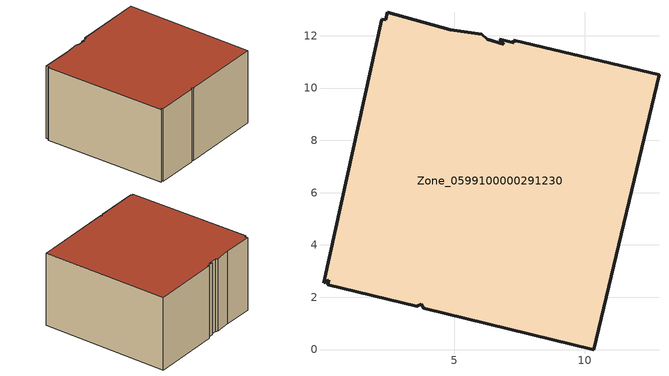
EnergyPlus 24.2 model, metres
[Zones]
Zone_0599100000291230
 floor ground (C_G): 6.75,11.87 7.28,11.72 7.28,11.82 12.84,10.51 10.34,0 3.84,1.58 3.75,1.74 3.58,1.65 0.17,2.48 0.21,2.65 0.01,2.56 2.24,12.63 2.39,12.61 2.45,12.89 4.86,12.23 6.05,12.05 6.26,11.88 6.91,11.67 z0
 wall outside (C_F): 4.86,12.23 2.45,12.89 2.39,12.61 2.24,12.63 0.01,2.56 0.21,2.65 0.17,2.48 3.58,1.65 3.75,1.74 3.84,1.58 10.34,0 12.84,10.51 7.28,11.82 7.28,11.72 6.75,11.87 6.91,11.67 6.26,11.88 6.05,12.05 4.86,12.23 z0:6.25
 roof outside (C_R): 7.28,11.72 6.75,11.87 6.91,11.67 6.26,11.88 6.05,12.05 4.86,12.23 2.45,12.89 2.39,12.61 2.24,12.63 0.01,2.56 0.21,2.65 0.17,2.48 3.58,1.65 3.75,1.74 3.84,1.58 10.34,0 12.84,10.51 7.28,11.82 z6.25
[BUILDING]
Pand.0599100000291230: North Axis=0; Terrain=City; Loads Convergence Tolerance Value=0.04; Temperature Convergence Tolerance Value=0.4; Solar Distribution=FullExterior; Maximum Number of Warmup Days=25; Minimum Number of Warmup Days=1
[Site:Location]
Rotterdam.The.Hague.AP_ZH_NLD Design_Conditions: Latitude=51.96; Longitude=4.45; Time Zone=1; Elevation=-4.5
[SITE:GROUNDTEMPERATURE:BUILDINGSURFACE]
18, 18, 18, 18, 18, 18, 18, 18, 18, 18, 18, 18
[MATERIAL] Thermal Absorptance=0.9; Solar Absorptance=0.7; Visible Absorptance=0.7
Name | Roughness | Thickness | Conductivity | Density | Specific Heat
G.D.1965 | MediumSmooth | 0.15 | 1 | 540 | 1210
F.D.1965 | Rough | 0.3 | 0.857143 | 1920 | 840
R.D.1965 | MediumRough | 0.2 | 0.08 | 1500 | 1000
[CONSTRUCTION]
C_G: G.D.1965
C_F: F.D.1965
C_R: R.D.1965
[ZONE]
Zone_0599100000291230: Type=1; Multiplier=1; Ceiling Height=Autocalculate; Volume=Autocalculate; Floor Area=autocalculate; Part of Total Floor Area=Yes
[ZONEINFILTRATION:DESIGNFLOWRATE]
Infil_Zone_0599100000291230: Zone or ZoneList or Space or SpaceList=Zone_0599100000291230; Schedule=AlwaysOn; Design Flow Rate Calculation Method=Flow/Area; Flow Rate per Floor Area=0.0042; Constant Term Coefficient=1; Temperature Term Coefficient=0; Velocity Term Coefficient=0; Velocity Squared Term Coefficient=0
[HVACTEMPLATE:ZONE:IDEALLOADSAIRSYSTEM]
Zone_0599100000291230: Maximum Heating Supply Air Temperature=50; Minimum Cooling Supply Air Temperature=13; Maximum Heating Supply Air Humidity Ratio=0.0156; Minimum Cooling Supply Air Humidity Ratio=0.0077; Heating Limit=NoLimit; Cooling Limit=NoLimit; Dehumidification Control Type=ConstantSensibleHeatRatio; Cooling Sensible Heat Ratio=0.7; Dehumidification Setpoint=60; Humidification Control Type=None; Humidification Setpoint=30; Outdoor Air Method=None; Outdoor Air Flow Rate per Person=0.00944; Outdoor Air Flow Rate per Zone Floor Area=0; Outdoor Air Flow Rate per Zone=0; Demand Controlled Ventilation Type=None; Outdoor Air Economizer Type=NoEconomizer; Heat Recovery Type=None; Sensible Heat Recovery Effectiveness=0.7; Latent Heat Recovery Effectiveness=0.65
[ZONECONTROL:THERMOSTAT]
ThermostatControl_Zone_0599100000291230: Zone or ZoneList=Zone_0599100000291230; Control Type Schedule=DualSetpointControlType; Control 1=Thermostat_Zone_0599100000291230; Temperature Difference Between Cutout And Setpoint=0
[THERMOSTATSETPOINT:DUALSETPOINT]
Thermostat_Zone_0599100000291230: Heating Setpoint Temperature Schedule=HeatingSetpoint_Zone_0599100000291230; Cooling Setpoint Temperature Schedule=CoolingSetpoint_Zone_0599100000291230
[SCHEDULE:COMPACT]
HeatingSetpoint_Zone_0599100000291230: Through: 12/31, For: AllDays, Until: 24:00, 21
CoolingSetpoint_Zone_0599100000291230: Through: 12/31, For: AllDays, Until: 24:00, 24
DualSetpointControlType: Through: 12/31, For: AllDays, Until: 24:00, 4
AlwaysOn: Through: 12/31, For: AllDays, Until: 24:00, 1
